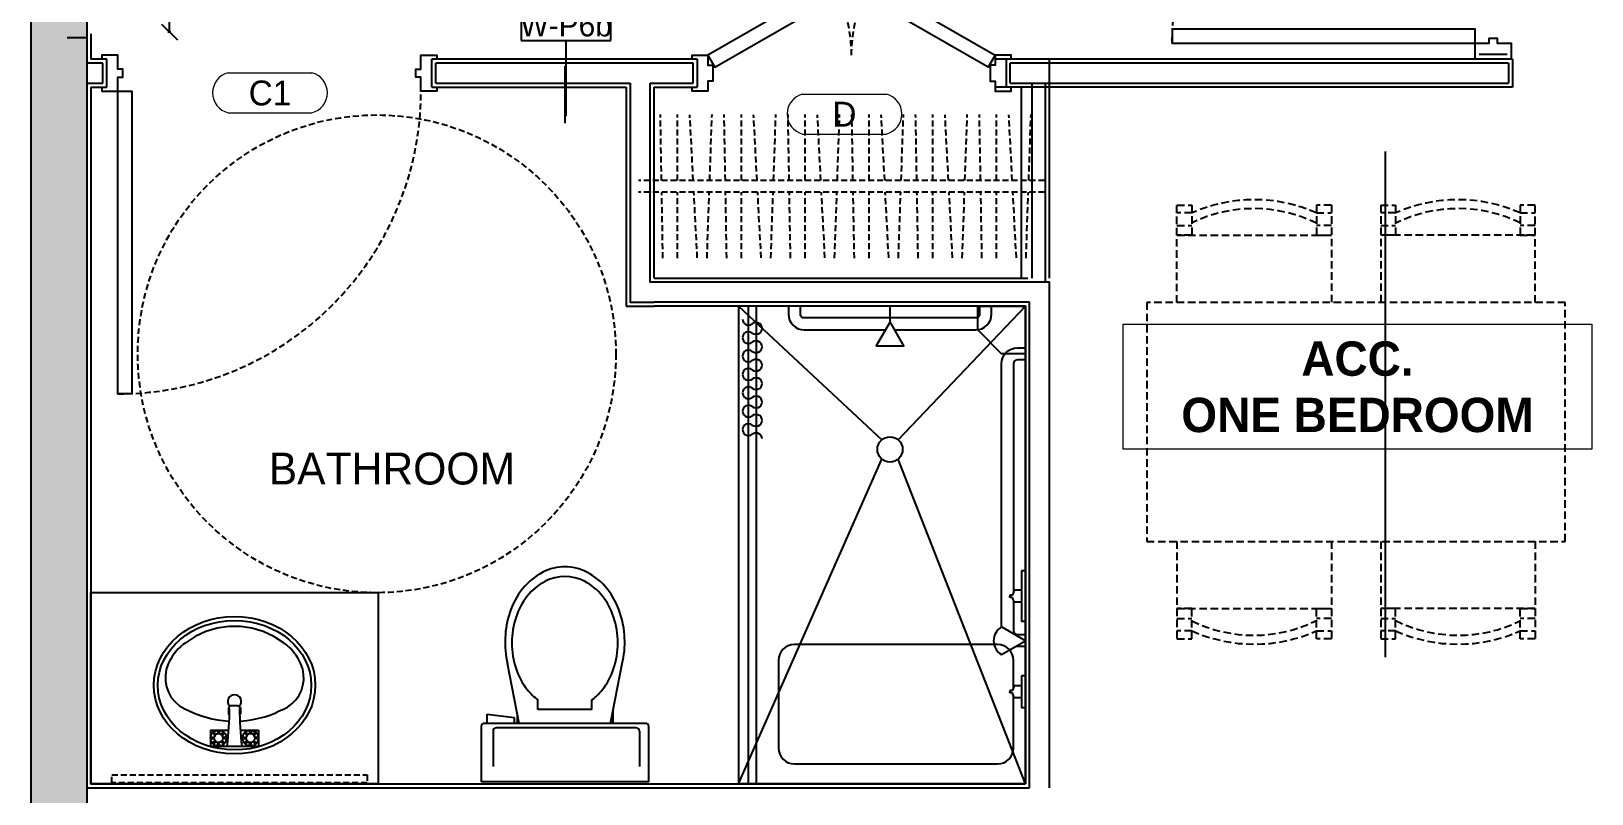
# Model space of a CAD drawing. Header units: inches. Extents: x 18646 to 39869, y 2287 to 7833.
# Drawn here: x 18874.5 to 19070.3, y 4313.2 to 4409 of the extents above; entities that cross this region are included whole.
import ezdxf
from ezdxf.enums import TextEntityAlignment as Align

# ---------------------------------------------------------------- set-up
doc = ezdxf.new("R2010")
doc.units = ezdxf.units.IN
doc.header["$LTSCALE"] = 1.5
doc.header["$MEASUREMENT"] = 0
doc.header["$PDMODE"] = 3
doc.header["$PDSIZE"] = 4
for name, pattern in [('22-016_Xref_2ND-6TH Floor Plan$0$DASHED', [0.75, 0.5, -0.25]), ('22-016_Xref_2ND-6TH Floor Plan$0$HIDDEN', [0.375, 0.25, -0.125]), ('DASHED', [0.75, 0.5, -0.25])]:
    doc.linetypes.add(name, pattern=pattern)
for name, color, linetype in [('22-016_Xref_2ND-6TH Floor Plan$0$ANNO-NOTE', 4, 'Continuous'), ('22-016_Xref_2ND-6TH Floor Plan$0$ANNO-TAG-DOOR', 2, 'Continuous'), ('22-016_Xref_2ND-6TH Floor Plan$0$DOOR', 4, 'Continuous'), ('22-016_Xref_2ND-6TH Floor Plan$0$DOOR-FINE', 250, 'DASHED'), ('22-016_Xref_2ND-6TH Floor Plan$0$FURNITURE-LIGHT', 252, 'DASHED'), ('22-016_Xref_2ND-6TH Floor Plan$0$HIDE_X', 252, '22-016_Xref_2ND-6TH Floor Plan$0$HIDDEN'), ('22-016_Xref_2ND-6TH Floor Plan$0$MECH-PLUMBING', 4, 'Continuous'), ('22-016_Xref_2ND-6TH Floor Plan$0$MILLWORK', 1, 'Continuous'), ('22-016_Xref_2ND-6TH Floor Plan$0$PLUM-FIXTURES', 4, 'Continuous'), ('22-016_Xref_2ND-6TH Floor Plan$0$WALL-INTERIOR', 6, 'Continuous'), ('22-016_Xref_2ND-6TH Floor Plan$0$WALL-STUD', 5, 'Continuous'), ('A-WALL', 4, 'Continuous'), ('I-FNSH-DIMS', 7, 'Continuous'), ('WALL', 4, 'Continuous')]:
    doc.layers.add(name, color=color, linetype=linetype)
doc.layers.add('22-016_Xref_2ND-6TH Floor Plan$0$G-ANNO-TEXT', color=4, linetype='Continuous', lineweight=9)
doc.styles.add('22-016_Xref_2ND-6TH Floor Plan$0$Century Gothic', font='GOTHIC.TTF', dxfattribs={"height": 11.99999999999999})
doc.styles.add('22-016_Xref_2ND-6TH Floor Plan$0$MAT-TAG', font='GOTHIC.TTF')
doc.styles.add('3 by 16', font='GOTHIC.TTF', dxfattribs={"height": 4})
doc.dimstyles.new('3 by 16', dxfattribs={"dimtxt": 4, "dimasz": 2, "dimexe": 0.18, "dimexo": 0.0625, "dimgap": 0.09, "dimtad": 0, "dimtoh": 1, "dimdec": 0, "dimzin": 0, "dimdsep": 46, "dimlunit": 4, "dimtxsty": '3 by 16', "dimblk": 'OBLIQUE', "dimcen": 0.09, "dimclrd": 256, "dimclrt": 256, "dimadec": 0, "dimazin": 0, "dimtfac": 1, "dimtdec": 0, "dimtofl": 0, "dimtmove": 0, "dimatfit": 3, "dimldrblk": 'OBLIQUE', "dimfxl": 1, "dimfxlon": 1, "dimtolj": 1, "dimtzin": 0, "dimlwd": -1, "dimarcsym": 0})

# ---------------------------------------------------------------- blocks, each defined once
blk = doc.blocks.new('_Oblique')
at = {"color": 0, "linetype": 'ByBlock', "lineweight": -2}
blk.add_line((-0.5, -0.5), (0.5, 0.5), dxfattribs=at)
blk = doc.blocks.new('*D19')
at = {"layer": 'Defpoints', "color": 0, "lineweight": 5, "transparency": 16777216}
for p in [(18891.6186717374, 4541.873704100856), (18891.61867173719, 4408.873704100806), (18891.87313219096, 4408.873704100806)]:
    blk.add_point(p, dxfattribs=at)
at = {"layer": 'I-FNSH-DIMS', "color": 0, "lineweight": -2, "transparency": 16777216}
for p, q in [((18891.6811717374, 4541.873704100856), (18892.05313219096, 4541.873704100856)), ((18891.68117173719, 4408.873704100806), (18892.05313219096, 4408.873704100806))]:
    blk.add_line(p, q, dxfattribs=at)
at = {"layer": 'I-FNSH-DIMS', "transparency": 16777216}
for p, q in [((18891.87313219096, 4541.873704100856), (18891.87313219096, 4481.968122863578)), ((18891.87313219096, 4408.873704100806), (18891.87313219096, 4468.779285338085))]:
    blk.add_line(p, q, dxfattribs=at)
at = {"layer": 'I-FNSH-DIMS', "transparency": 16777216, "xscale": 2, "yscale": 2, "zscale": 2}
for p, rotation in [((18891.87313219096, 4541.873704100856), 90), ((18891.87313219096, 4408.873704100806), 270)]:
    blk.add_blockref('_Oblique', p, dxfattribs=dict(at, rotation=rotation))
at = {"layer": 'I-FNSH-DIMS', "lineweight": 5, "transparency": 16777216, "insert": (18891.87313219096, 4475.373704100825), "char_height": 4, "attachment_point": 5, "rotation": 90, "style": '3 by 16'}
blk.add_mtext('\\A1;11\'-1"', dxfattribs=at)
blk = doc.blocks.new('*U177')
for p, q in [((-2.998296603508606, 14.25199983181312), (-2.99829660350872, 16.25199983181312)), ((3.001703396491166, 16.25199983181324), (-2.99829660350872, 16.25199983181312)), ((-2.795787320306545, 15.85533104816409), (-2.439174366505085, 15.58554016201128)), ((-2.601627819859686, 16.04949054861095), (-2.331836933706882, 15.69287759480949)), ((-2.120965387157753, 16.25199983181324), (-2.065607194880158, 15.80071800907956)), ((-1.8516278198598, 16.24118549077969), (-1.917213521443273, 15.79885254285716)), ((-1.37096538715798, 16.0307523887875), (-1.651488324118304, 15.6825185551221)), ((-1.200805886710896, 15.85533104816409), (-1.557418840512355, 15.58554016201128)), ((1.204212679693455, 15.85533104816409), (1.560825633494915, 15.58554016201128)), ((1.398372180140314, 16.04949054861095), (1.668163066293118, 15.69287759480949)), ((1.879034612842247, 16.25199983181324), (1.934392805119842, 15.80071800907956)), ((2.1483721801402, 16.24118549077969), (2.082786478556727, 15.79885254285716)), ((2.62903461284202, 16.0307523887875), (2.348511675881696, 15.6825185551221)), ((2.799194113289104, 15.85533104816409), (2.442581159487645, 15.58554016201128)), ((3.001703396491166, 14.2519998318129), (3.001703396491166, 16.25199983181324)), ((-2.998296603508834, 15.37466861546216), (-2.547014780775157, 15.31931042318456)), ((-0.7179155850308234, 14.25199983181312), (-2.998296603508606, 14.25199983181312)), ((-2.987482262475282, 15.1053310481642), (-2.545149314552759, 15.17091674974768)), ((-2.777049160483102, 14.62466861546238), (-2.428815326817698, 14.90519155242271)), ((-2.601627819859686, 14.4545091150153), (-2.331836933706882, 14.81112206881676)), ((-2.120965387157753, 14.25199983181301), (-2.065607194880158, 14.70328165454669)), ((-1.8516278198598, 14.26281417284656), (-1.917213521443273, 14.70514712076908)), ((-1.37096538715798, 14.47324727483874), (-1.651488324118304, 14.82148110850414)), ((-1.219544046534338, 14.62466861546238), (-1.567777880199742, 14.90519155242271)), ((-1.009110944542158, 15.1053310481642), (-1.451443892464681, 15.17091674974768)), ((-0.9982966035086065, 15.37466861546216), (-1.449578426242283, 15.31931042318445)), ((3.001703396491166, 14.2519998318129), (0.7213223780136104, 14.25199983181301)), ((1.001703396491166, 15.37466861546216), (1.452985219224843, 15.31931042318456)), ((1.012517737524718, 15.1053310481642), (1.454850685447241, 15.17091674974768)), ((1.222950839516898, 14.62466861546238), (1.571184673182302, 14.90519155242271)), ((1.398372180140314, 14.4545091150153), (1.668163066293118, 14.81112206881676)), ((1.879034612842247, 14.25199983181301), (1.934392805119842, 14.70328165454669)), ((2.1483721801402, 14.26281417284656), (2.082786478556727, 14.70514712076908)), ((2.62903461284202, 14.47324727483874), (2.348511675881696, 14.82148110850414)), ((2.780455953465662, 14.62466861546238), (2.432222119800258, 14.90519155242271)), ((2.990889055457842, 15.1053310481642), (2.548556107535319, 15.17091674974768)), ((3.001703396491394, 15.37466861546216), (2.550421573757717, 15.31931042318445))]:
    blk.add_line(p, q)
at = {"color": 0, "linetype": 'ByBlock'}
for p, q in [((-5.962296603508776, 11.71999983181308), (-5.258296603508711, 12.04399983181304)), ((-4.538296603508797, 12.32799983181314), (-5.258296603508711, 12.04399983181304)), ((-3.806296603508713, 12.57199983181306), (-4.538296603508797, 12.32799983181314)), ((-3.062296603508798, 12.77599983181312), (-3.806296603508713, 12.57199983181306)), ((-2.306296603508713, 12.93599983181309), (-3.062296603508798, 12.77599983181312)), ((-1.546296603508722, 13.0559998318131), (-2.306296603508713, 12.93599983181309)), ((-0.7742966035087875, 13.13599983181314), (-1.546296603508722, 13.0559998318131)), ((-0.7742966035087875, 13.13599983181314), (-0.6592718526073895, 13.14074312050991)), ((0.6626055056461837, 13.13878868886707), (0.7257033964912125, 13.13599983181314)), ((1.44570339649124, 13.06799983181304), (0.7257033964912125, 13.13599983181314)), ((2.157703396491229, 12.96399983181311), (1.44570339649124, 13.06799983181304)), ((2.865703396491199, 12.81999983181311), (2.157703396491229, 12.96399983181311)), ((3.565703396491244, 12.64399983181306), (2.865703396491199, 12.81999983181311)), ((4.253703396491233, 12.42799983181305), (3.565703396491244, 12.64399983181306)), ((4.929703396491163, 12.17999983181312), (4.253703396491233, 12.42799983181305)), ((5.597703396491283, 11.89599983181313), (4.929703396491163, 12.17999983181312)), ((6.245703396491194, 11.57599983181308), (5.597703396491283, 11.89599983181313)), ((-8.090296603508818, 9.883999831813071), (-8.386296603508754, 9.279999831813143)), ((-7.698296603508766, 10.44399983181313), (-8.090296603508818, 9.883999831813071)), ((-7.218296603508747, 10.93599983181309), (-7.698296603508766, 10.44399983181313)), ((-6.650296603508764, 11.35599983181305), (-7.218296603508747, 10.93599983181309)), ((-5.962296603508776, 11.71999983181308), (-6.650296603508764, 11.35599983181305)), ((6.901703396491257, 11.18799983181304), (6.245703396491194, 11.57599983181308)), ((7.465703396491222, 10.70399983181312), (6.901703396491257, 11.18799983181304)), ((7.929703396491277, 10.14399983181306), (7.465703396491222, 10.70399983181312)), ((8.28970339649129, 9.511999831813114), (7.929703396491277, 10.14399983181306)), ((-8.58229660350878, 8.635999831813137), (-8.678296603508784, 7.967999831813131)), ((-8.678296603508784, 7.967999831813131), (-8.662296603508707, 7.283999831813048)), ((-8.386296603508754, 9.279999831813143), (-8.58229660350878, 8.635999831813137)), ((8.537703396491224, 8.83599983181307), (8.28970339649129, 9.511999831813114)), ((8.669703396491172, 8.12399983181308), (8.537703396491224, 8.83599983181307)), ((8.67770339649121, 7.391999831813109), (8.669703396491172, 8.12399983181308)), ((-8.662296603508707, 7.283999831813048), (-8.542296603508817, 6.607999831813117)), ((-8.542296603508817, 6.607999831813117), (-8.302296603508807, 5.939999831813111)), ((-8.302296603508807, 5.939999831813111), (-8.13829660350882, 5.599999831813079)), ((8.141703396491266, 5.599999831813079), (8.305703396491253, 5.939999831813111)), ((8.305703396491253, 5.939999831813111), (8.557703396491206, 6.659999831813138)), ((8.557703396491206, 6.659999831813138), (8.67770339649121, 7.391999831813109)), ((-8.13829660350882, 5.599999831813079), (-7.958296603508757, 5.271999831813105)), ((-7.958296603508757, 5.271999831813105), (-7.758296603508711, 4.951999831813055)), ((-7.758296603508711, 4.951999831813055), (-7.538296603508797, 4.647999831813081)), ((-7.538296603508797, 4.647999831813081), (-7.302296603508807, 4.351999831813146)), ((-7.302296603508807, 4.351999831813146), (-7.050296603508741, 4.075999831813078)), ((-6.782296603508826, 3.811999831813068), (-7.050296603508741, 4.075999831813078)), ((-7.050296603508741, 4.075999831813078), (-7.042296603508817, 4.075999831813078)), ((6.785703396491272, 3.811999831813068), (7.053703396491187, 4.075999831813078)), ((7.053703396491187, 4.075999831813078), (7.305703396491253, 4.351999831813146)), ((7.305703396491253, 4.351999831813146), (7.541703396491243, 4.647999831813081)), ((7.541703396491243, 4.647999831813081), (7.761703396491271, 4.951999831813055)), ((7.761703396491271, 4.951999831813055), (7.753703396491233, 4.955999831813074)), ((7.761703396491271, 4.951999831813055), (7.961703396491203, 5.271999831813105)), ((7.961703396491203, 5.271999831813105), (8.141703396491266, 5.599999831813079)), ((-6.782296603508826, 3.811999831813068), (-6.502296603508739, 3.559999831813116)), ((-6.502296603508739, 3.559999831813116), (-6.202296603508785, 3.327999831813145)), ((-6.202296603508785, 3.327999831813145), (-4.934296603508756, 2.499999831813057)), ((-4.934296603508756, 2.499999831813057), (-3.58229660350878, 1.879999831813052)), ((3.585703396491226, 1.879999831813052), (4.937703396491202, 2.499999831813057)), ((4.937703396491202, 2.499999831813057), (6.205703396491231, 3.327999831813145)), ((6.205703396491231, 3.327999831813145), (6.505703396491185, 3.559999831813116)), ((6.785703396491272, 3.811999831813068), (6.505703396491185, 3.559999831813116)), ((-3.58229660350878, 1.879999831813052), (-2.170296603508746, 1.467999831813131)), ((-2.170296603508746, 1.467999831813131), (-0.7262966035087857, 1.259999831813047)), ((-0.7262966035087857, 1.259999831813047), (0.7297033964912316, 1.259999831813047)), ((0.7297033964912316, 1.259999831813047), (2.173703396491192, 1.467999831813131)), ((2.173703396491192, 1.467999831813131), (3.585703396491226, 1.879999831813052))]:
    blk.add_line(p, q, dxfattribs=at)
for centre, radius in [((-1.99829660350872, 15.25199983181312), 1.000000000001137), ((-1.99829660350872, 15.25199983181312), 0.5528312163521605), ((2.00170339649128, 15.25199983181312), 1.000000000001137), ((2.00170339649128, 15.25199983181312), 0.5528312163521605)]:
    blk.add_circle(centre, radius)
for centre, radius, start, end in [((-37.02152392757819, 11.77899395605425), 36.38774157254902, 359.604092705261, 7.061010704831351), ((37.02493072056097, 11.77899395605425), 36.38774157254902, 172.9389892951687, 180.395907294739), ((0.001703396491393505, 16.91163342646871), 5.706224441627455, 265.5195679159724, 274.4804320840276)]:
    blk.add_arc(centre, radius, start, end)
blk.add_arc((0.003406792982559637, 10.66199983181309), 0.8419999999999952, 134.1336748244194, 45.98265017062774, dxfattribs=at)
for major_axis, ratio in [((-10.12799999999999, 0.002000000000002444), 0.851698245637159), ((-9.624, 0.002000000000002444), 0.8439318188507186)]:
    blk.add_ellipse((0.001703396491279818, 8.625999831813147), major_axis=major_axis, ratio=ratio, dxfattribs=at)
at = {"ltscale": 4}
for points in [[(-0.7592981487626957, 11.54964193621345), (-0.7592981487626957, 11.76425467973013), (-0.7591896420352668, 11.77121267362668), (-0.7591896420352668, 12.07931752616571)], [(-0.7591896420352668, 12.07931752616571), (-0.7591896420352668, 12.07931752616582), (-0.7465202515116971, 12.30891258264592), (-0.6387761772530212, 12.38182302538621)], [(0.7625964350180539, 12.07931752616571), (0.7625964350180539, 12.07931752616582), (0.7499270444944841, 12.30891258264592), (0.6421829702358082, 12.38182302538621)], [(0.7627049417454828, 11.54964193621345), (0.7627049417454828, 11.76425467973013), (0.7625964350180539, 11.77121267362668), (0.7625964350180539, 12.07931752616571)], [(-0.4440589788949865, 11.22284679987456), (-0.7502107103404114, 11.26451338320783), (-0.7592981487626957, 11.54964193621345), (-0.7592981487626957, 11.54964193621345)], [(0.4474657718777735, 11.22284679987456), (0.7536175033231984, 11.26451338320783), (0.7627049417454828, 11.54964193621345), (0.7627049417454828, 11.54964193621345)]]:
    blk.add_open_spline(points, degree=3, dxfattribs=at)
blk = doc.blocks.new('*U99')
for points in [[(-0.625, 0), (-0.625, -0.5), (1.375, -0.5), (1.375, 1.25), (1.999999999999773, 1.25), (2, 2.246282104982197), (1.375, 2.246282104982197), (1.375, 3.996282104982197), (-0.625, 3.996282104982197), (-0.625, 3.496282104982197)], [(41.375, 0), (41.375, -0.5), (39.375, -0.5), (39.375, 1.25), (38.75000000000023, 1.25), (38.75, 2.246282104982197), (39.375, 2.246282104982197), (39.375, 3.996282104982197), (41.375, 3.996282104982197), (41.375, 3.496282104982197)]]:
    blk.add_lwpolyline(points)
blk.add_lwpolyline([(1.375, -0.5), (3.125, -0.5), (3.125, -38.5), (1.375, -38.5)], close=True)
at = {"layer": '22-016_Xref_2ND-6TH Floor Plan$0$DOOR-FINE'}
blk.add_arc((1.375, -0.5), 38, 270, 7.016709298534877e-15, dxfattribs=at)
at = {"layer": '22-016_Xref_2ND-6TH Floor Plan$0$WALL-INTERIOR'}
for p, q in [((0, 0), (0, 3.496282104982197)), ((40.75, 0), (40.75, 3.496282104982197))]:
    blk.add_line(p, q, dxfattribs=at)
blk = doc.blocks.new('*U105')
blk.add_lwpolyline([(1.375, 0.5), (2.25, -1.015544456622768), (17.83845726811989, 7.984455543377237), (16.96345726811989, 9.500000000000004)], close=True)
blk.add_lwpolyline([(-0.625, 0), (-0.625, 0.5), (1.375, 0.5), (1.375, -0.75), (1.999999999999773, -0.75), (2, -2.747277672297904), (1.375, -2.747277672297904), (1.375, -3.997277672297904), (-0.625, -3.997277672297904), (-0.625, -3.497277672297904)])
at = {"layer": '22-016_Xref_2ND-6TH Floor Plan$0$DOOR-FINE'}
blk.add_arc((1.375, 0.5), 18, 0, 27.2136904000545, dxfattribs=at)
at = {"layer": '22-016_Xref_2ND-6TH Floor Plan$0$WALL-INTERIOR'}
blk.add_line((0, 0), (0, -3.497277672297904), dxfattribs=at)
blk = doc.blocks.new('*U100')
for p, q in [((0, 0.75), (50.92316110826532, 0.75)), ((0, -0.75), (50.92316110826532, -0.75))]:
    blk.add_line(p, q)
for points in [[(1.973809422881633, 0.75), (1.685904529677828, 8.99451744317139)], [(4.039305834462, 0.75), (4.471023606186463, 8.98766581279233)], [(6, 0.75), (6, 9)], [(8.013091298696168, 0.75), (8.157071657935607, 8.998629256407776)], [(9.973809422881633, 0.75), (9.685904529677828, 8.99451744317139)], [(12.039305834462, 0.75), (12.47102360618646, 8.98766581279233)], [(14, 0.75), (14, 9)], [(16.01309129869617, 0.75), (16.15707165793561, 8.998629256407776)], [(17.97380942288163, 0.75), (17.68590452967783, 8.99451744317139)], [(20.039305834462, 0.75), (20.47102360618646, 8.98766581279233)], [(22, 0.75), (22, 9)], [(24.01309129869617, 0.75), (24.15707165793561, 8.998629256407776)], [(25.97380942288163, 0.75), (25.68590452967783, 8.99451744317139)], [(28.039305834462, 0.75), (28.47102360618646, 8.98766581279233)], [(30, 0.75), (30, 9)], [(32.01309129869617, 0.75), (32.1570716579356, 8.998629256407776)], [(33.97380942288163, 0.75), (33.68590452967783, 8.99451744317139)], [(36.039305834462, 0.75), (36.47102360618646, 8.98766581279233)], [(38, 0.75), (38, 9)], [(40.01309129869617, 0.75), (40.1570716579356, 8.998629256407776)], [(41.97380942288163, 0.75), (41.68590452967783, 8.99451744317139)], [(44.039305834462, 0.75), (44.47102360618646, 8.98766581279233)], [(46, 0.75), (46, 9)], [(48.01309129869617, 0.75), (48.1570716579356, 8.998629256407776)], [(2.314095470323082, -8.99451744317139), (2.026190577119277, -0.7499999999999982)], [(3.528976393813082, -8.9876658127896), (3.960694165537403, -0.75)], [(6, -9), (6, -0.75)], [(7.842928342064395, -8.998629256407773), (7.986908701303833, -0.75)], [(10.31409547032308, -8.99451744317139), (10.02619057711928, -0.7499999999999982)], [(11.52897639381308, -8.9876658127896), (11.9606941655374, -0.75)], [(14, -9), (14, -0.75)], [(15.8429283420644, -8.998629256407773), (15.98690870130383, -0.75)], [(18.31409547032308, -8.99451744317139), (18.02619057711928, -0.7499999999999982)], [(19.52897639381308, -8.9876658127896), (19.9606941655374, -0.75)], [(22, -9), (22, -0.75)], [(23.8429283420644, -8.998629256407773), (23.98690870130383, -0.75)], [(26.31409547032308, -8.99451744317139), (26.02619057711928, -0.7499999999999982)], [(27.52897639381308, -8.9876658127896), (27.9606941655374, -0.75)], [(30, -9), (30, -0.75)], [(31.8429283420644, -8.998629256407773), (31.98690870130383, -0.75)], [(34.31409547032308, -8.99451744317139), (34.02619057711928, -0.7499999999999982)], [(35.52897639381308, -8.9876658127896), (35.9606941655374, -0.75)], [(38, -9), (38, -0.75)], [(39.8429283420644, -8.998629256407773), (39.98690870130383, -0.75)], [(42.31409547032308, -8.99451744317139), (42.02619057711928, -0.7499999999999982)], [(43.52897639381308, -8.9876658127896), (43.9606941655374, -0.75)], [(46, -9), (46, -0.75)], [(47.8429283420644, -8.998629256407773), (47.98690870130383, -0.75)]]:
    blk.add_lwpolyline(points)
blk = doc.blocks.new('22-016_Xref_2ND-6TH Floor Plan$0$SHOWER ACC')
for p, q in [((0, 34), (60, 34)), ((1.009855168376816e-07, 34), (16.78046563652333, 18.01625166258702)), ((1.396440666212584e-06, 33.99999999999989), (0, -2)), ((60.00000010098552, 34), (19.2195345654477, 18.01625166258702)), ((33.25000010098552, 34), (33.25000010098552, 33.5)), ((33.25000010098552, 33.5), (39.62500010098552, 33.5)), ((35.68750010098552, 33.5), (35.68750010098552, 32.59511460455349)), ((37.18750010098552, 33.5), (37.18750010098552, 32.59511460455349)), ((39.62500010098552, 34), (39.62500010098552, 33.5)), ((46.43750010098552, 34), (46.43750010098552, 33.5)), ((46.43750010098552, 33.5), (50.43750010098552, 33.5)), ((47.68750010098552, 33.5), (47.68750010098552, 32.59511460455349)), ((49.18750010098552, 33.5), (49.18750010098552, 32.59511460455349)), ((50.43750010098552, 34), (50.43750010098552, 33.5)), ((59.99789000039391, 34), (60.00000015760361, -2)), ((35.68750010098552, 32.59511460455349), (36.29745331527101, 32.38116621839924)), ((36.29745331527101, 32.38116621839924), (36.29745331527101, 32.02720157625083)), ((36.29745331527101, 32.02720157625083), (36.43750010098552, 32.02720157625083)), ((36.57754688670002, 32.02720157625083), (36.43750010098552, 32.02720157625083)), ((37.18750010098552, 32.59511460455349), (36.57754688670002, 32.38116621839924)), ((36.57754688670002, 32.38116621839924), (36.57754688670002, 32.02720157625083)), ((47.68750010098552, 32.59511460455349), (48.29745331527101, 32.38116621839924)), ((48.29745331527101, 32.38116621839924), (48.29745331527101, 32.02720157625083)), ((48.29745331527101, 32.02720157625083), (48.43750010098552, 32.02720157625083)), ((48.57754688670002, 32.02720157625083), (48.43750010098552, 32.02720157625083)), ((49.18750010098552, 32.59511460455349), (48.57754688670002, 32.38116621839924)), ((48.57754688670002, 32.38116621839924), (48.57754688670002, 32.02720157625083)), ((0, -2), (16.78052423325471, 15.98367802358484)), ((60, -2), (19.21947596871632, 15.98367802358484)), ((1.009852894640062e-07, 0.2198557311866125), (60.00000010099006, 0.2198557311866125)), ((1.009852894640062e-07, -0.7801442688133875), (60.00000010099029, -0.7801442688133875)), ((0.002110205524559206, -2), (60.00000015760361, -2))]:
    blk.add_line(p, q)
blk.add_lwpolyline([(5.999999899014028, 33.99999979802897), (5.999999899014028, 31.0000000992336), (2.999999899014028, 28.00000009923315), (-1.006956154014915e-07, 28.00861123161712), (1.009855168376816e-07, 34)], close=True)
for points in [[(40.30242009241533, 30.99999999999852), (7.250001396440439, 31, -0.414213562373095), (5.250001396440666, 32.99999999999852), (5.250001396440666, 34), (6.750001396440666, 34), (6.750001396440666, 32.99999999999852, 0.414213562373095), (7.250001396440666, 32.50000000000011), (35.95866577704646, 32.49999999999875)], [(36.9163344249248, 32.49999999999875), (40.75000139644067, 32.49999999999864, 0.414213562373095), (41.25000139644067, 32.99999999999864), (41.25000139644067, 34), (42.75000139644067, 34), (42.75000139644067, 32.99999999999864, -0.02791236942136682), (42.73755519181304, 32.77722228455082, -0.02791236942136682)], [(40.30097601526268, 30.99749878500018, 0.5773501133051219), (43.76507926718887, 30.99749838000002), (42.03302752431227, 33.99749999999995), (42.03302752431227, 33.99749999999995), (40.30097578143568, 30.99749837999991)], [(44.50211020552479, 32.50271079875756, 0.414213562373091), (42.50211020552479, 30.50271079875756), (42.50211020552479, 30.08439792121715), (42.50211020552479, 5.000798731617124, 0.414213562373095), (44.50211020552479, 3.000798731617124), (55.50211020552479, 3.000798731617124, 0.414213562373095), (57.50211020552479, 5.000798731617124), (57.50211020552479, 30.5, 0.4142135623730951), (55.50211020552479, 32.5), (48.91633442492821, 32.5)], [(3.000000448127366, 17.57774950535077), (3.000000448127366, 27.74918082972886, 0.414213562373095), (1.000000448127366, 29.74918082972886), (1.207689365401166e-06, 29.74918083161322), (1.207689365401166e-06, 28.24918083161322), (1.000000448127366, 28.24918082972886, -0.414213562373095), (1.500000448127366, 27.74918082972886), (1.500000448127366, 6.249180829728857, -0.414213562373095), (1.000000448127366, 5.749180829728857), (2.213373591075651e-07, 5.749180831613216), (2.213373591075651e-07, 4.249180831613216), (1.000000448127366, 4.249180829728857, 0.414213562373095), (3.000000448127366, 6.249180829728857), (3.000000448127366, 16.42061203466017)]]:
    blk.add_lwpolyline(points, format="xyb")
for points in [[(47.95866577704282, 32.5), (44.49741496434763, 32.5)], [(1.997890002838631, 16.99918077000552), (4.997891622838779, 15.26712902712893), (4.997891622838551, 18.73123251288212), (1.997890002838631, 16.99918077000552), (-0.002111077161316643, 16.99918077000552)]]:
    blk.add_lwpolyline(points)
blk.add_circle((18.00000010098552, 17), 1.587460787459696)
at = {"linetype": 'Continuous'}
for centre, radius, start, end in [((2.806119948265632, 0.1922857456913789), 0.7463199854960001, 90.00001668236655, 219.2727440480453), ((2.806119013659782, 0.1922859827207049), 0.746319748467, 320.7272175662239, 89.9999449318734), ((5.117147382869234, 0.1922857456913789), 0.7463199854960001, 90.00001668236655, 219.2727440480453), ((5.117146448263384, 0.1922859827207049), 0.746319748467, 320.7272175662239, 89.9999449318734), ((7.428174817472836, 0.1922857456913789), 0.7463199854960001, 90.00001668236655, 219.2727440480453), ((7.428173882866759, 0.1922859827207049), 0.746319748467, 320.7272175662239, 89.9999449318734), ((9.739202252076211, 0.1922857456914926), 0.7463199854960001, 90.00001668236655, 219.2727440480453), ((9.73920131747036, 0.1922859827208185), 0.746319748467, 320.7272175662239, 89.9999449318734), ((12.05022946937879, 0.1922857456914926), 0.7463199854960001, 90.00001668236655, 219.2727440480453), ((12.05022853477294, 0.1922859827208185), 0.746319748467, 320.7272175662239, 89.9999449318734), ((14.36125690398217, 0.1922857456914926), 0.7463199854960001, 90.00001668236655, 219.2727440480453), ((14.36125596937632, 0.1922859827208185), 0.746319748467, 320.7272175662239, 89.9999449318734), ((16.67228412128475, 0.1922857456916063), 0.7463199854960001, 90.00001668236655, 219.2727440480453), ((1.650605409660784, -0.7525742833174718), 0.7463199854960001, 270.0000199014876, 39.27274404804526), ((3.961632948263286, -0.7525742833173581), 0.7463199854960001, 140.727255951913, 269.9999833175683), ((3.961632948263286, -0.7525742833173581), 0.7463199854960001, 270.0000199014876, 39.27274404804526), ((6.272660382866889, -0.7525742833173581), 0.7463199854960001, 140.727255951913, 269.9999833175683), ((6.272660382866889, -0.7525742833173581), 0.7463199854960001, 270.0000199014876, 39.27274404804526), ((8.583687817470263, -0.7525742833173581), 0.7463199854960001, 140.727255951913, 269.9999833175683), ((8.583687817470263, -0.7525742833173581), 0.7463199854960001, 270.0000199014876, 39.27274404804526), ((10.89471525207387, -0.7525742833173581), 0.7463199854960001, 140.727255951913, 269.9999833175683), ((10.89471503477284, -0.7525742833173581), 0.7463199854960001, 270.0000199014876, 39.27274404804526), ((13.20574246937622, -0.7525742833172444), 0.7463199854960001, 140.727255951913, 269.9999833175683), ((13.20574246937622, -0.7525742833172444), 0.7463199854960001, 270.0000199014876, 39.27274404804526), ((15.51676990397982, -0.7525742833172444), 0.7463199854960001, 140.727255951913, 269.9999833175683), ((15.5167696866788, -0.7525742833172444), 0.7463199854960001, 270.0000199014876, 39.27274404804526)]:
    blk.add_arc(centre, radius, start, end, dxfattribs=at)
blk = doc.blocks.new('22-016_Xref_2ND-6TH Floor Plan$0$Toilet 1')
for p, q in [((-10.49432788895956, 0), (10.49432788895956, 0)), ((-10.49432788895956, 0), (-10.49432788895956, -6.930998324479333)), ((10.49432788895956, -6.930998324479333), (10.49432788895956, 0)), ((-9.332106610394021, -6.35572954701729), (-9.332106610394021, -1.901174645126957)), ((9.023946383026669, -6.35572954701729), (9.023946383026669, -1.901174645126957)), ((-10.10253684520967, -7.322789368228769), (10.10253684520967, -7.322789368228769)), ((-8.94031556664413, -6.747520590766726), (8.632155339276778, -6.747520590766726)), ((-5.706148380636932, -7.322789368228769), (-7.179269900123018, -14.81634361844999)), ((-6.032101962610795, -7.322789368229223), (-6.032101962610795, -8.980867685098929)), ((5.732573657235207, -7.322789368228769), (7.205695176721292, -14.81634361844999)), ((5.967898037389205, -7.322789368228769), (5.967898037389205, -8.51985015768696)), ((6.37802883442555, -8.06007261771083), (6.37802883442555, -7.322789368228769)), ((9.768110693570634, -7.353313833971697), (9.768110693570634, -8.463934779847477)), ((-3.37879212604139, -9.069728023052448), (3.401371592249234, -9.069728023052448)), ((-3.37879212604139, -9.069728023052448), (-3.37879212604139, -10.28146484671834)), ((3.401371592249234, -9.069728023052448), (3.401371592249234, -10.27181670890059)), ((9.768110693570634, -8.463934779847477), (6.37802883442555, -8.06007261771083))]:
    blk.add_line(p, q)
for centre, radius, start, end in [((-10.10253684520967, -6.930998324479333), 0.39179104375, 180, 270), ((-8.94031556664413, -6.35572954701729), 0.39179104375, 180, 270), ((8.632155339276778, -6.35572954701729), 0.39179104375, 270, 0), ((10.10253684520967, -6.930998324479333), 0.39179104375, 270, 0), ((1.944266510496959, -16.80984067630732), 8.465031991749672, 141.4416000993362, 161.7283148403427), ((0.767721191001101, -15.87201469700119), 6.96044684750257, 126.5643444442044, 141.441600099322), ((-0.732101863696812, -15.8720146969996), 6.960446847501847, 38.55839990066888, 53.56918169343754), ((-1.90864718319267, -16.80984067630709), 8.46503199174981, 18.27168515964906, 38.55839990066379), ((4.343365024961486, -17.51576942625115), 11.83461090651485, 166.8150067823249, 198.2717012303443), ((3.7954031159843, -17.42103087672626), 10.41445759773296, 161.7283148403427, 198.2717012303443), ((-3.759783788678646, -17.42103087672558), 10.41445759773194, 341.7283148403427, 18.27166378240763), ((-4.316939748364121, -17.51576942624843), 11.83461090651578, 341.7283148403448, 13.18500177301562), ((2.23980070054381, -18.21030374490692), 9.619354536078935, 198.2716851596491, 218.5583999006638), ((1.9442665104973, -18.0322210771451), 8.465031991749738, 198.2716851596491, 218.5583999006638), ((-1.908647183192784, -18.03222107714498), 8.46503199174989, 321.4416000993363, 341.728314840351), ((-2.213375423945536, -18.21030374490692), 9.619354536078935, 321.4416000993363, 341.728314840351), ((0.7677211910020105, -18.97004705645224), 6.960446847502438, 218.5583999006638, 242.5413674832188), ((-0.7321018636966983, -18.97004705645315), 6.960446847501331, 297.4586325167724, 321.4416000993363), ((0.9028173829365187, -19.27601508502778), 7.909598690344702, 218.5583999006689, 242.5413674832276), ((0.0178096636528835, -20.41315664913179), 5.334121973642709, 242.5413674832188, 297.4586596808421), ((-0.876392106338244, -19.27601508502778), 7.909598690344702, 297.4586325167724, 321.4416000993311), ((0.05064519276606916, -20.9159123494378), 6.061502242775077, 242.5413674832188, 270), ((-0.02421991616779451, -20.9159123494378), 6.061502242775077, 270, 297.4586325167812)]:
    blk.add_arc(centre, radius, start, end)
blk = doc.blocks.new('22-016_Xref_2ND-6TH Floor Plan$0$TAG DOOR rev1')
at = {"lineweight": 0}
for p, q in [((-0.1049349932019034, 0.1006204679356447), (0.1050810130969588, 0.1006204679356447)), ((-0.1049349932019034, 0.0002038012689780169), (0.1050810130969588, 0.0002038012689780169))]:
    blk.add_line(p, q, dxfattribs=at)
for centre, radius, start, end in [((-0.09227493026930894, 0.05041213460231135), 0.05177986026988063, 104.1521583763728, 255.8478416236271), ((0.09242095016436434, 0.05041213460231134), 0.05177986026988064, 284.1521583763727, 75.84784162362723)]:
    blk.add_arc(centre, radius, start, end, dxfattribs=at)
at = {"style": '22-016_Xref_2ND-6TH Floor Plan$0$MAT-TAG'}
blk.add_attdef('101A', text='', height=0.0625, dxfattribs=at).set_placement((0, 0), align=Align.BOTTOM_CENTER)
blk = doc.blocks.new('*U102')
at = {"color": 42}
blk.add_line((1.579573507045148e-15, -0.3186092893016441), (3.05311331771918e-16, -0.05468749999999974), dxfattribs=at)
blk.add_lwpolyline([(-0.1562499999999999, 0.05468750000000067), (-0.1562499999999999, -0.05468749999999921), (0.1562500000000002, -0.05468750000000028), (0.1562500000000003, 0.05468749999999979)], close=True)
at = {"color": 0, "linetype": 'ByBlock', "const_width": 0.0075}
blk.add_lwpolyline([(-0.003749999999998899, -0.1443057547417286), (-0.003749999999998191, -0.3436092893016441)], dxfattribs=at)
at = {"style": '22-016_Xref_2ND-6TH Floor Plan$0$MAT-TAG'}
blk.add_attdef('PX-X', text='', height=0.0625, dxfattribs=at).set_placement((0, 0), align=Align.MIDDLE)
blk.add_attdef('SUFFIX', text='', height=0.0625, dxfattribs=at).set_placement((0.05740138463352196, -0.1506655906939615), align=Align.BOTTOM_LEFT)
blk = doc.blocks.new('*U159')
at = {"extrusion": (0, 0, -1)}
for p, q in [((-38.97580007453053, 24), (-38.97580007456449, 33.78147764362128)), ((-23.4714693658707, 33.78147764370806), (-23.47146936586796, 24)), ((-18.5285306341293, 33.78147764370806), (-18.52853063413204, 24)), ((-3.024199925469468, 24), (-3.024199925435511, 33.78147764362128)), ((-38.97580007453053, 30.74820459108741), (-23.4714693658707, 30.74820459108741)), ((-3.024199925469468, 30.74820459108741), (-18.5285306341293, 30.74820459108741)), ((-38.97580007453054, -6.748204591087418), (-23.4714693658707, -6.748204591087422)), ((-3.02419992546946, -6.748204591087418), (-18.5285306341293, -6.748204591087422))]:
    blk.add_line(p, q, dxfattribs=at)
for p, q in [((-38.97580007453054, -3.552713678800501e-15), (-38.97580007456449, -9.78147764362128)), ((-23.47146936586796, -7.105427357601002e-15), (-23.4714693658707, -9.781477643708065)), ((-18.52853063413204, -7.105427357601002e-15), (-18.5285306341293, -9.781477643708065)), ((-3.02419992546946, -3.552713678800501e-15), (-3.024199925435511, -9.78147764362128))]:
    blk.add_line(p, q)
for points in [[(-38.97580007456449, 33.78147764362128), (-37.47580007456449, 33.78147764363808), (-37.4758000745305, 30.74555602573768), (-38.9758000745305, 30.7455560257209)], [(-37.47580007455566, 32.99293999967545), (-38.97580007455566, 32.99293999965865)], [(-23.4714693658707, 33.78147764370806), (-24.9714693658707, 33.78147764370806), (-24.9714693658707, 30.74555602580767), (-23.4714693658707, 30.74555602580767)], [(-24.9714693658707, 32.99293999974543), (-23.4714693658707, 32.99293999974543)], [(-18.5285306341293, 33.78147764370806), (-17.0285306341293, 33.78147764370806), (-17.0285306341293, 30.74555602580767), (-18.5285306341293, 30.74555602580767)], [(-17.0285306341293, 32.99293999974543), (-18.5285306341293, 32.99293999974543)], [(-3.024199925435511, 33.78147764362128), (-4.524199925435511, 33.78147764363808), (-4.524199925469496, 30.74555602573768), (-3.024199925469496, 30.7455560257209)], [(-4.524199925444336, 32.99293999967545), (-3.024199925444336, 32.99293999965865)], [(-38.97580007454159, 31.73589455720739), (-37.47580007454159, 31.73589455722417)], [(-23.4714693658707, 31.73589455729416), (-24.9714693658707, 31.73589455729416)], [(-18.5285306341293, 31.73589455729416), (-17.0285306341293, 31.73589455729416)], [(-3.024199925458412, 31.73589455720739), (-4.524199925458412, 31.73589455722417)], [(-38.97580007456449, -9.78147764362128), (-37.47580007456449, -9.781477643638084), (-37.47580007453051, -6.745556025737688), (-38.97580007453051, -6.745556025720905)], [(-38.9758000745416, -7.735894557207391), (-37.4758000745416, -7.735894557224174)], [(-23.4714693658707, -9.781477643708065), (-24.9714693658707, -9.781477643708065), (-24.9714693658707, -6.74555602580768), (-23.4714693658707, -6.74555602580768)], [(-23.4714693658707, -7.735894557294166), (-24.9714693658707, -7.735894557294166)], [(-18.5285306341293, -9.781477643708065), (-17.0285306341293, -9.781477643708065), (-17.0285306341293, -6.74555602580768), (-18.5285306341293, -6.74555602580768)], [(-18.5285306341293, -7.735894557294166), (-17.0285306341293, -7.735894557294166)], [(-3.024199925435511, -9.78147764362128), (-4.524199925435511, -9.781477643638084), (-4.524199925469489, -6.745556025737688), (-3.024199925469489, -6.745556025720905)], [(-3.024199925458404, -7.735894557207391), (-4.524199925458404, -7.735894557224174)], [(-37.47580007455566, -8.992939999675457), (-38.97580007455566, -8.992939999658653)], [(-24.9714693658707, -8.992939999745438), (-23.4714693658707, -8.992939999745438)], [(-17.0285306341293, -8.992939999745438), (-18.5285306341293, -8.992939999745438)], [(-4.524199925444336, -8.992939999675457), (-3.024199925444336, -8.992939999658653)]]:
    blk.add_lwpolyline(points)
blk.add_lwpolyline([(0, 24), (-42, 24), (-42, 0), (0, 0)], close=True)
for centre, radius, start, end in [((-31.22363472013482, 18.99156008778627), 15.33389093009579, 65.93736429204871, 114.0626357085924), ((-31.25906960619996, 19.26161569946019), 14.16886558599301, 63.65585849718715, 116.0247865132513), ((-10.77636527986518, 18.99156008778627), 15.33389093009579, 65.93736429140758, 114.0626357079513), ((-10.74093039380004, 19.26161569946019), 14.16886558599301, 63.97521348674869, 116.3441415028129), ((-31.25906960619996, 4.738384300539806), 14.16886558599301, 243.9752134867487, 296.3441415028128), ((-31.22363472013482, 5.008439912213724), 15.33389093009579, 245.9373642914076, 294.0626357079512), ((-10.74093039380004, 4.738384300539806), 14.16886558599301, 243.6558584971871, 296.0247865132513), ((-10.77636527986518, 5.008439912213724), 15.33389093009579, 245.9373642920488, 294.0626357085924)]:
    blk.add_arc(centre, radius, start, end)
blk = doc.blocks.new('*U98')
blk.add_lwpolyline([(-1.375, 0.5), (-3.125, 0.5), (-3.124999999999999, 38.5), (-1.374999999999998, 38.5)], close=True)
for points in [[(-41.375, 0), (-41.375, 0.5), (-39.375, 0.5), (-39.375, -1.25), (-38.75000000000023, -1.25), (-38.75, -2.246282104982197), (-39.375, -2.246282104982197), (-39.375, -3.996282104982197), (-41.375, -3.996282104982197), (-41.375, -3.496282104982197)], [(0.625, 0), (0.625, 0.5), (-1.375, 0.5), (-1.375, -1.25), (-1.999999999999773, -1.25), (-2, -2.246282104982197), (-1.375, -2.246282104982197), (-1.375, -3.996282104982197), (0.625, -3.996282104982197), (0.625, -3.496282104982197)]]:
    blk.add_lwpolyline(points)
at = {"layer": '22-016_Xref_2ND-6TH Floor Plan$0$DOOR-FINE'}
blk.add_arc((-1.375, 0.5), 38, 90, 180, dxfattribs=at)
at = {"layer": '22-016_Xref_2ND-6TH Floor Plan$0$WALL-INTERIOR'}
for p, q in [((-40.75, 0), (-40.75, -3.496282104982197)), ((0, 0), (0, -3.496282104982197))]:
    blk.add_line(p, q, dxfattribs=at)

msp = doc.modelspace()

# ---------------------------------------------------------------- hatches: boundary and pattern name
at = {"layer": 'A-WALL', "lineweight": 5, "transparency": 33554636}
h = msp.add_hatch(color=8, dxfattribs=at)
h.dxf.hatch_style = 1
h.paths.add_polyline_path([(18874.52828510151, 4434.255953658154), (18881.52828510155, 4434.255953658154), (18881.52828510155, 4307.456387434248), (18874.52828510152, 4307.435426158609)])

# ---------------------------------------------------------------- linework, layer by layer
at = {"layer": '22-016_Xref_2ND-6TH Floor Plan$0$FURNITURE-LIGHT', "transparency": 33554636}
msp.add_lwpolyline([(18916.66341423168, 4315.584753877125), (18916.66341423168, 4314.583997880161), (18884.63922232883, 4314.583997880158), (18884.63922232883, 4315.584753877121)], close=True, dxfattribs=at)
at = {"layer": '22-016_Xref_2ND-6TH Floor Plan$0$FURNITURE-LIGHT', "linetype": '22-016_Xref_2ND-6TH Floor Plan$0$DASHED', "lineweight": -3, "transparency": 33554636}
msp.add_circle((18917.89158057293, 4368.456029406881), 30, dxfattribs=at)
at = {"layer": '22-016_Xref_2ND-6TH Floor Plan$0$MILLWORK', "transparency": 33554636}
msp.add_lwpolyline([(18882.02828510154, 4338.474531361446), (18918.05550099224, 4338.474531361449), (18918.05550099225, 4314.456387434309), (18882.02828510155, 4314.456387434306)], close=True, dxfattribs=at)
at = {"layer": '22-016_Xref_2ND-6TH Floor Plan$0$WALL-INTERIOR', "transparency": 33554636}
for p, q in [((18882.02828510155, 4408.633337304151), (18882.02828510155, 4405.454990050899)), ((18884.02828510155, 4405.454990050899), (18882.02828510155, 4405.454990050899)), ((18958.07301266412, 4405.454954690036), (18924.80909197221, 4405.45495469004)), ((19060.41388333857, 4405.454277434697), (18995.47632529253, 4405.454277434697)), ((19002.30391961168, 4377.954277434701), (19002.30391961168, 4405.454277434697)), ((18882.02828510155, 4401.954990050899), (18882.02828510155, 4314.456387434306)), ((18882.02828510155, 4401.954990050899), (18884.02828510155, 4401.954990050899)), ((18924.80915014848, 4401.954348831723), (18949.18370723863, 4401.954348831723)), ((18949.18370723863, 4401.954348831723), (18949.18370723863, 4374.454277434701)), ((18952.6837072495, 4377.954277434701), (18952.6837072495, 4401.954348831723)), ((18952.6837072495, 4401.954348831723), (18958.07307084039, 4401.954348831723)), ((19060.41388333857, 4401.954241835503), (18995.47632529253, 4401.954241835503)), ((18998.80399100871, 4377.954277434701), (18998.80399100871, 4401.954348831723)), ((18952.6837072495, 4377.954277434701), (18999.57076710885, 4377.9542774347)), ((18949.18370723863, 4374.454277434701), (18952.6837072495, 4374.454277434701)), ((18999.28782310068, 4374.454277434701), (18952.6837072495, 4374.454277434701)), ((18999.28782310068, 4314.456387434306), (18999.28782310068, 4374.454277434701)), ((18882.02828510155, 4314.456387434306), (18999.28782310068, 4314.456387434306))]:
    msp.add_line(p, q, dxfattribs=at)
msp.add_lwpolyline([(19060.41388333857, 4405.454277434697), (19060.41388333857, 4401.954241835503)], dxfattribs=at)
at = {"layer": '22-016_Xref_2ND-6TH Floor Plan$0$WALL-STUD', "transparency": 33554636}
for p, q in [((18881.52828510155, 4408.133337286292), (18879.02828494603, 4408.133337286292)), ((18881.52828510155, 4408.133337286292), (18881.52828510155, 4404.954990050899)), ((18883.52828510155, 4404.954990050899), (18881.52828510155, 4404.954990050899)), ((18883.52828510155, 4402.454990050899), (18883.52828510155, 4404.954990050899)), ((18957.57307084039, 4404.954954690036), (18925.30915014848, 4404.954954690036)), ((18925.30915014848, 4402.454348831723), (18925.30915014848, 4404.954954690036)), ((18957.57307084039, 4402.454348831723), (18957.57307084039, 4404.954954690036)), ((19059.91380855875, 4404.954277434697), (18997.35230844765, 4404.954277434697)), ((18997.35230844765, 4402.454990050899), (18997.35230844765, 4404.954277434697)), ((18881.52828510155, 4402.454990050899), (18881.52828510155, 4313.956387434306)), ((18881.52828510155, 4402.454990050899), (18883.52828510155, 4402.454990050899)), ((18925.30915014848, 4402.454348831723), (18949.68370723863, 4402.454348831723)), ((18952.1837072495, 4402.454348831723), (18957.57307084039, 4402.454348831723)), ((18997.35230844765, 4402.454990050899), (19059.91380855875, 4402.4549900509)), ((18999.78782310068, 4374.954277434701), (18952.6837072495, 4374.954277434701)), ((18999.78782310068, 4313.956387434306), (18999.78782310068, 4374.954277434701)), ((18881.52828510155, 4313.956387434306), (18999.78782310068, 4313.956387434306))]:
    msp.add_line(p, q, dxfattribs=at)
for points in [[(19059.91380855875, 4404.954277434697), (19059.91380855875, 4402.4549900509)], [(18949.68370723863, 4402.454348831723), (18949.68370723863, 4374.954277434701), (18952.6837072495, 4374.954277434701)], [(19002.28782310068, 4313.956387434306), (19002.28782310068, 4377.454277434701), (18952.1837072495, 4377.454277434701), (18952.1837072495, 4402.454348831723)], [(19000.07076710885, 4402.454348831723), (19000.07076710885, 4377.9542774347)], [(19001.80391961168, 4377.454277434701), (19001.80391961168, 4402.454348831723)], [(19044.46847577937, 4330.35629735443), (19044.46847577937, 4393.854187354826)]]:
    msp.add_lwpolyline(points, dxfattribs=at)
at = {"layer": 'I-FNSH-DIMS', "lineweight": 5, "transparency": 33554636}
msp.add_lwpolyline([(18881.52828510155, 4307.456387434248), (18881.52828510155, 4359.248704100864)], dxfattribs=at)
at = {"layer": 'WALL', "ltscale": 0.1, "transparency": 33554636}
msp.add_lwpolyline([(18874.52828510151, 4434.255953658154), (18881.52828510155, 4434.255953658154), (18881.52828510155, 4307.456387434248), (18874.52828510152, 4307.435426158609)], close=True, dxfattribs=at)

# ---------------------------------------------------------------- block references
at = {"layer": '22-016_Xref_2ND-6TH Floor Plan$0$ANNO-TAG-DOOR', "transparency": 33554636}
ref = msp.add_blockref('22-016_Xref_2ND-6TH Floor Plan$0$TAG DOOR rev1', (18904.49147536483, 4398.71405676042, -5.780154995892888e-09), dxfattribs=dict(at, xscale=50, yscale=50, zscale=50))
ref.add_attrib('12345', 'C1', dxfattribs={"layer": '0', "height": 3.125, "style": '22-016_Xref_2ND-6TH Floor Plan$0$MAT-TAG'}).set_placement((18904.49147536483, 4398.71405676042, -5.780154995892888e-09), align=Align.BOTTOM_CENTER)
ref = msp.add_blockref('22-016_Xref_2ND-6TH Floor Plan$0$TAG DOOR rev1', (18976.57199859362, 4396.051116115415, -9.34768259266159e-09), dxfattribs=dict(at, xscale=50, yscale=50, zscale=50))
ref.add_attrib('12345', 'D', dxfattribs={"layer": '0', "height": 3.125, "style": '22-016_Xref_2ND-6TH Floor Plan$0$MAT-TAG'}).set_placement((18976.57199859362, 4396.051116115415, -9.34768259266159e-09), align=Align.BOTTOM_CENTER)
at = {"layer": '22-016_Xref_2ND-6TH Floor Plan$0$DOOR', "transparency": 33554636}
for name, p, xscale, yscale, zscale, rotation in [('*U98', (19056.22667197652, 4406.079816396795), -1.000755996963993, 1.000755996963993, 1.000755996963993, 89.9990478063125), ('*U105', (18958.07301173657, 4405.454965084731), 1.000757998480004, 1.000757998480004, 1.000757998480004, 0.0009521936876477261), ('*U105', (18996.85236754081, 4405.454287829392), -1.000757998480004, 1.000757998480004, 1.000757998480004, 359.9990478063124), ('*U99', (18884.02834324989, 4401.955352151546), 1.000755996964007, 1.000755996964007, 1.000755996964007, 0.0009521936876477267)]:
    msp.add_blockref(name, p, dxfattribs=dict(at, xscale=xscale, yscale=yscale, zscale=zscale, rotation=rotation))
at = {"layer": '22-016_Xref_2ND-6TH Floor Plan$0$FURNITURE-LIGHT', "lineweight": -3, "transparency": 33554636, "xscale": -1.000755996964007, "yscale": 1.000755996964007, "zscale": 1.000755996964007, "rotation": 359.9990478063124}
msp.add_blockref('*U100', (19001.67351143534, 4389.490977226398), dxfattribs=at)
at = {"layer": '22-016_Xref_2ND-6TH Floor Plan$0$FURNITURE-LIGHT', "lineweight": -3, "transparency": 33554636, "xscale": 1.250000000000005, "yscale": 1.250000000000005, "zscale": 1.250000000000005}
msp.add_blockref('*U159', (19067.01534091722, 4344.905258301704), dxfattribs=at)
at = {"layer": '22-016_Xref_2ND-6TH Floor Plan$0$HIDE_X', "lineweight": 0, "transparency": 33554636}
ref = msp.add_blockref('*U102', (18941.64829312451, 4409.77572444187, -2.155985136931254e-05), dxfattribs=dict(at, xscale=36, yscale=36, zscale=36))
ref.add_attrib('PX-X', 'W-P6b', dxfattribs={"layer": '0', "height": 2.8125, "style": '22-016_Xref_2ND-6TH Floor Plan$0$MAT-TAG'}).set_placement((18941.64829312451, 4409.77572444187, -2.155985136931254e-05), align=Align.MIDDLE)
at = {"layer": '22-016_Xref_2ND-6TH Floor Plan$0$MECH-PLUMBING', "transparency": 33554636}
for name, p, xscale, yscale, zscale, rotation in [('22-016_Xref_2ND-6TH Floor Plan$0$Toilet 1', (18941.50855947717, 4314.723094136958), 1.000757998479954, 1.000757998479954, 1.000757998479954, 180.0049312548446), ('*U177', (18900.04189304689, 4335.471432834276), 1.000755996964007, 1.000755996964007, 1.000755996964007, 179.9999999999999)]:
    msp.add_blockref(name, p, dxfattribs=dict(at, xscale=xscale, yscale=yscale, zscale=zscale, rotation=rotation))
at = {"layer": '22-016_Xref_2ND-6TH Floor Plan$0$PLUM-FIXTURES', "transparency": 33554636, "rotation": 270}
msp.add_blockref('22-016_Xref_2ND-6TH Floor Plan$0$SHOWER ACC', (18965.28782310068, 4374.456387535292), dxfattribs=at)

# ---------------------------------------------------------------- texts
at = {"layer": '22-016_Xref_2ND-6TH Floor Plan$0$G-ANNO-TEXT', "lineweight": 18, "transparency": 33554636, "insert": (19040.94641347697, 4370.013386944059), "char_height": 4.311335403726709, "width": 54.48679756466794, "attachment_point": 2, "line_spacing_factor": 0.9841166936790922, "style": '22-016_Xref_2ND-6TH Floor Plan$0$Century Gothic', "bg_fill": 16, "box_fill_scale": 1.5, "bg_fill_color": 256, "bg_fill_transparency": 0}
msp.add_mtext('{\\fCentury Gothic|b1|i0|c0|p34;ACC. \\PONE BEDROOM }', dxfattribs=at)

# ---------------------------------------------------------------- dimensions: what is measured, and where the dimension line sits
at = {"layer": 'I-FNSH-DIMS', "lineweight": 5, "transparency": 33554636}
dim = msp.add_linear_dim(base=(18891.87313219096, 4408.873704100806), p1=(18891.6186717374, 4541.873704100854), p2=(18891.61867173718, 4408.873704100804), angle=90, dimstyle='3 by 16', dxfattribs=at)
dim.commit()
dim.dimension.update_dxf_attribs({"geometry": '*D19', "text_midpoint": (18891.87313219096, 4475.373704100825)})

# ---------------------------------------------------------------- next in the draw order: texts
at = {"layer": '22-016_Xref_2ND-6TH Floor Plan$0$ANNO-NOTE', "transparency": 33554636, "insert": (18919.7803464578, 4354.021074010625, -1.095469491188675e-08), "char_height": 4, "attachment_point": 5, "style": '22-016_Xref_2ND-6TH Floor Plan$0$MAT-TAG', "bg_fill": 2}
msp.add_mtext_dynamic_manual_height_columns('\\pxqc;{\\fCentury Gothic|b0|i0|c0|p34;BATHROOM}', width=36.37017036452607, gutter_width=0.390625, heights=[0], dxfattribs=at)

doc.saveas('drawing.dxf')
